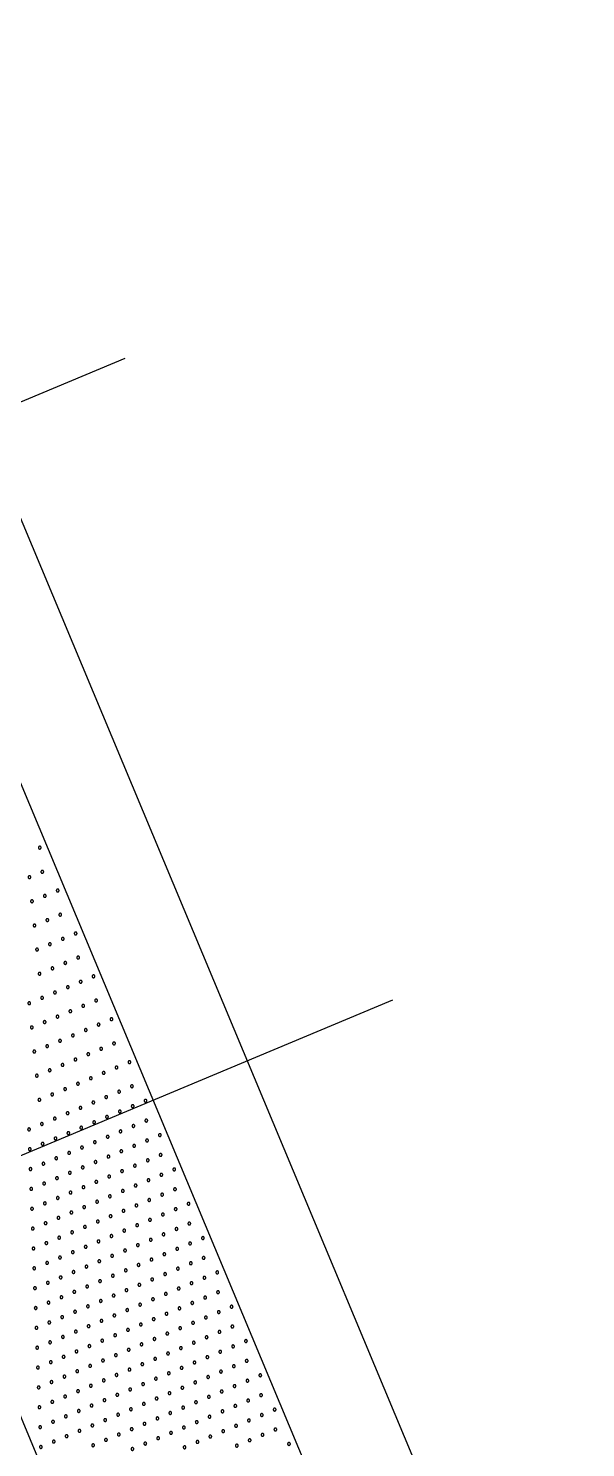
# Model space of a CAD drawing. Header units: millimetres. Extents: x 768159 to 833032, y -1374957 to -1225629.
# Drawn here: x 793354 to 794553, y -1322828 to -1319776 of the extents above; entities that cross this region are included whole.
import ezdxf
from ezdxf.xclip import XClip

# ---------------------------------------------------------------- set-up
doc = ezdxf.new("R2010")
doc.units = ezdxf.units.MM
doc.header["$LTSCALE"] = 10
doc.header["$MEASUREMENT"] = 0
doc.header["$XCLIPFRAME"] = 0
doc.layers.add('I—平顶—分格线', color=8, linetype='Continuous')
doc.layers.add('I—平顶—造型', color=122, linetype='Continuous')

# ---------------------------------------------------------------- blocks, each defined once
blk = doc.blocks.new('4560')
at = {"layer": 'I—平顶—分格线', "color": 1}
for centre in [(-2880, -20), (-2800, -20), (-2720, -20), (-2640, -20), (-2560, -20), (-2480, -20), (-2400, -20), (-2320, -20), (-2240, -20), (-2160, -20), (-2080, -20), (-2840, -35), (-2800, -50), (-2760, -35), (-2720, -50), (-2680, -35), (-2640, -50), (-2600, -35), (-2560, -50), (-2520, -35), (-2480, -50), (-2440, -35), (-2400, -50), (-2360, -35), (-2320, -50), (-2280, -35), (-2240, -50), (-2200, -35), (-2160, -50), (-2120, -35), (-2080, -50), (-2840, -65), (-2800, -80), (-2760, -65), (-2720, -80), (-2680, -65), (-2640, -80), (-2600, -65), (-2560, -80), (-2520, -65), (-2480, -80), (-2440, -65), (-2400, -80), (-2360, -65), (-2320, -80), (-2280, -65), (-2240, -80), (-2200, -65), (-2160, -80), (-2120, -65), (-2080, -80), (-2840, -95), (-2840, -125), (-2800, -110), (-2760, -95), (-2760, -125), (-2720, -110), (-2680, -95), (-2680, -125), (-2640, -110), (-2600, -95), (-2600, -125), (-2560, -110), (-2520, -95), (-2520, -125), (-2480, -110), (-2440, -95), (-2440, -125), (-2400, -110), (-2360, -95), (-2360, -125), (-2320, -110), (-2280, -95), (-2280, -125), (-2240, -110), (-2200, -95), (-2200, -125), (-2160, -110), (-2120, -95), (-2120, -125), (-2080, -110), (-2800, -140), (-2760, -155), (-2720, -140), (-2680, -155), (-2640, -140), (-2600, -155), (-2560, -140), (-2520, -155), (-2480, -140), (-2440, -155), (-2400, -140), (-2360, -155), (-2320, -140), (-2280, -155), (-2240, -140), (-2200, -155), (-2160, -140), (-2120, -155), (-2080, -140), (-2800, -170), (-2760, -185), (-2720, -170), (-2680, -185), (-2640, -170), (-2600, -185), (-2560, -170), (-2520, -185), (-2480, -170), (-2440, -185), (-2400, -170), (-2360, -185), (-2320, -170), (-2280, -185), (-2240, -170), (-2200, -185), (-2160, -170), (-2120, -185), (-2080, -170), (-2800, -200), (-2760, -215), (-2720, -200), (-2680, -215), (-2640, -200), (-2600, -215), (-2560, -200), (-2520, -215), (-2480, -200), (-2440, -215), (-2400, -200), (-2360, -215), (-2320, -200), (-2280, -215), (-2240, -200), (-2200, -215), (-2160, -200), (-2120, -215), (-2080, -200), (-2800, -230), (-2760, -245), (-2720, -230), (-2680, -245), (-2640, -230), (-2600, -245), (-2560, -230), (-2520, -245), (-2480, -230), (-2440, -245), (-2400, -230), (-2360, -245), (-2320, -230), (-2280, -245), (-2240, -230), (-2200, -245), (-2160, -230), (-2120, -245), (-2080, -230), (-2760, -275), (-2720, -260), (-2680, -275), (-2640, -260), (-2600, -275), (-2560, -260), (-2520, -275), (-2480, -260), (-2440, -275), (-2400, -260), (-2360, -275), (-2320, -260), (-2280, -275), (-2240, -260), (-2200, -275), (-2160, -260), (-2120, -275), (-2080, -260), (-2760, -305), (-2720, -290), (-2680, -305), (-2640, -290), (-2600, -305), (-2560, -290), (-2520, -305), (-2480, -290), (-2440, -305), (-2400, -290), (-2360, -305), (-2320, -290), (-2280, -305), (-2240, -290), (-2200, -305), (-2160, -290), (-2120, -305), (-2080, -290), (-2760, -335), (-2720, -320), (-2680, -335), (-2640, -320), (-2600, -335), (-2560, -320), (-2520, -335), (-2480, -320), (-2440, -335), (-2400, -320), (-2360, -335), (-2320, -320), (-2280, -335), (-2240, -320), (-2200, -335), (-2160, -320), (-2720, -350), (-2680, -365), (-2640, -350), (-2600, -365), (-2560, -350), (-2520, -365), (-2480, -350), (-2440, -365), (-2400, -350), (-2360, -365), (-2320, -350), (-2280, -365), (-2240, -350), (-2720, -380), (-2680, -395), (-2640, -380), (-2600, -395), (-2560, -380), (-2520, -395), (-2480, -380), (-2440, -395), (-2400, -380), (-2360, -395), (-2320, -380), (-2720, -410), (-2680, -425), (-2640, -410), (-2600, -425), (-2560, -410), (-2520, -425), (-2480, -410), (-2440, -425), (-2400, -410), (-2680, -455), (-2640, -440), (-2600, -455), (-2560, -440), (-2520, -455), (-2480, -440), (-2680, -485), (-2640, -470), (-2600, -485), (-2560, -470), (-2680, -515), (-2640, -500), (-2640, -530)]:
    blk.add_circle(centre, 3, dxfattribs=at)
at = {"layer": 'I—平顶—分格线', "color": 3}
for centre in [(-1990, -20), (-1890, -20), (-1790, -20), (-1690, -20), (-1590, -20), (-1490, -20), (-2040, -35), (-1990, -50), (-1940, -35), (-1890, -50), (-1840, -35), (-1790, -50), (-1740, -35), (-1690, -50), (-1640, -35), (-1590, -50), (-1540, -35), (-2040, -65), (-1990, -80), (-1940, -65), (-1890, -80), (-1840, -65), (-1790, -80), (-1740, -65), (-1690, -80), (-1640, -65), (-1590, -80), (-1540, -65), (-2040, -95), (-2040, -125), (-1990, -110), (-1940, -95), (-1940, -125), (-1890, -110), (-1840, -95), (-1840, -125), (-1790, -110), (-1740, -95), (-1740, -125), (-1690, -110), (-1640, -95), (-2040, -155), (-1990, -140), (-1940, -155), (-1890, -140), (-1840, -155), (-1790, -140), (-2040, -185), (-1990, -170), (-1940, -185), (-1890, -170), (-1840, -185), (-1790, -170), (-2040, -215), (-1990, -200), (-1940, -215), (-1890, -200), (-2040, -245), (-1990, -230), (-2040, -275)]:
    blk.add_circle(centre, 3, dxfattribs=at)

msp = doc.modelspace()

# ---------------------------------------------------------------- linework, layer by layer
at = {"layer": 'I—平顶—分格线', "extrusion": (0.000109945, 4.5974e-05, 1), "elevation": 26.2}
for points in [[(790785, -1314726.1), (794553.4, -1323737.3)], [(790582, -1314811), (794353.4, -1323829.1)], [(793562.2, -1320485.6), (792538, -1320913.7)], [(789000.2, -1324013.7), (794138.9, -1321864.8)]]:
    msp.add_lwpolyline(points, dxfattribs=at)
at = {"layer": 'I—平顶—造型', "extrusion": (0.000109945, 4.5974e-05, 1)}
msp.add_line((790097.7, -1315013.5, 103.4), (793866.1, -1324024.7, -0.2), dxfattribs=at)

# ---------------------------------------------------------------- block references
at = {"layer": 'I—平顶—分格线', "extrusion": (-0.000109945, -4.5974e-05, -1)}
ref = msp.add_blockref('4560', (-792822.4, -1320155.3, -26.2), dxfattribs=dict(at, zscale=-0.9999999999999996, rotation=67.30579002689106))
XClip(ref).set_block_clipping_path([(-2972.7604874218, -520.0933040587), (9.9842497225, -4.9874100797)])

doc.saveas('drawing.dxf')
